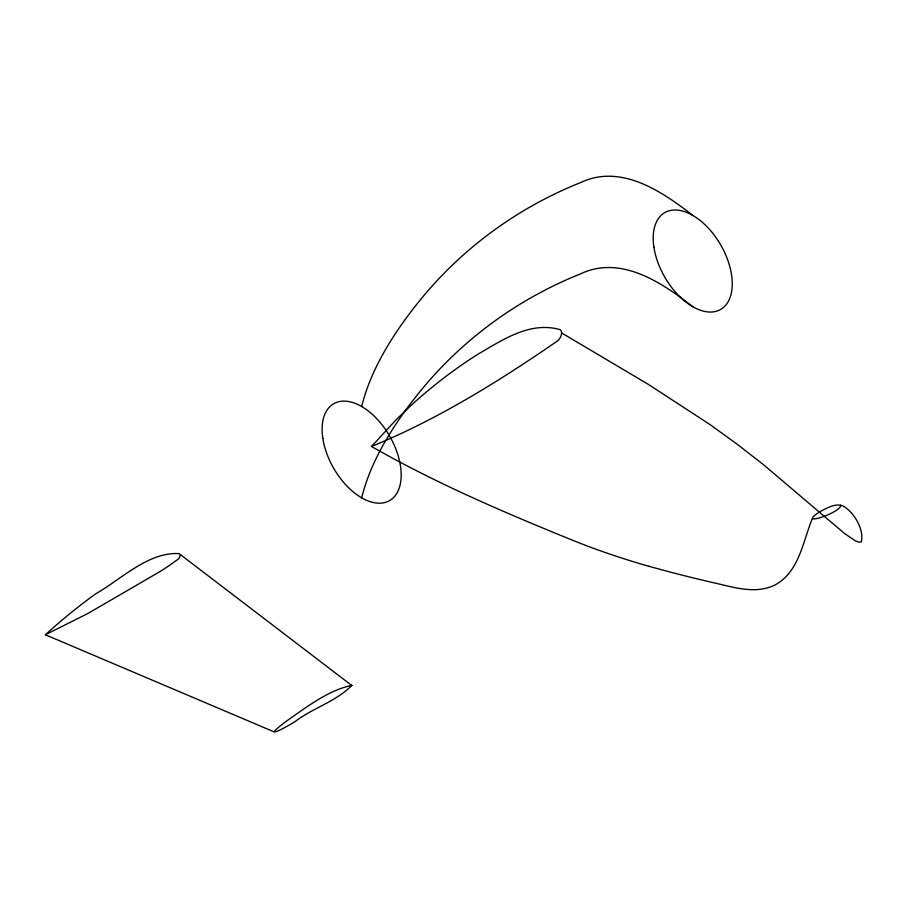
<?xml version="1.0" encoding="UTF-8"?>
<svg xmlns="http://www.w3.org/2000/svg" width="908" height="908" viewBox="0 0 908 908"><rect width="100%" height="100%" fill="white"/><g stroke="black" fill="none" stroke-linecap="round" stroke-linejoin="round"><path stroke-width="1.36" d="M361.645 406.523C369.738 374.085 386.819 344.677 406.375 317.868A270.618 156.244 -60 0 1 422.243 297.54A258.848 149.445 -60 0 1 433.57 284.465C473.817 239.95 524.586 204.947 580.28 182.701C620.595 163.372 661.796 191.191 692.725 215.378M361.645 497.811C369.738 465.373 386.819 435.976 406.375 409.168A270.618 156.244 -60 0 1 422.243 388.828A258.848 149.445 -60 0 1 433.57 375.753C473.817 331.25 524.586 296.235 580.28 274C620.595 254.66 661.796 282.479 692.725 306.666M812.24 518.74C802.74 542.087 799.165 571.983 774.899 585.047C754.741 594.865 732.313 586.75 711.872 582.369C690.829 577.443 669.866 572.154 649.061 566.297M371.531 446.464L394.163 421.88A322.624 186.265 -60 0 1 423.264 394.628A412.629 238.237 -60 0 1 478.368 353.95C502.657 339.864 529.977 321.273 559.498 329.479A6.992 4.029 -60 0 1 561.45 334.405A6.992 4.029 -60 0 1 557.262 341.102C498.662 381.496 437.588 419.451 371.531 446.464C436.442 483.578 505.404 512.975 574.594 541.054A562.461 320.762 0.8 0 0 649.038 566.32M45.4 634.749L88.031 613.422L160.909 571.03A313.044 180.737 -60 0 0 169.058 565.661L177.911 559.373A3.496 2.02 -60 0 0 179.977 556.002A3.496 2.02 -60 0 0 178.944 553.585C148.129 551.916 121.025 579.463 95.885 593.719A445.488 257.202 -60 0 0 45.411 634.771L274.046 731.848M840.763 505.132C841.001 512.975 795.351 527.639 819.549 511.919C826.632 508.298 835.496 502.544 843.566 506.199C854.485 512.918 864.212 529.625 861.306 541.917L858.9 542.167L855.268 540.816L844.327 533.314L763.446 464.646L737.421 444.387L710.09 424.615L648.823 384.674L561.598 332.93M180.522 554.686L351.816 685.517M351.793 685.392C336.38 701.475 312.125 708.229 294.76 721.849C276.736 732.654 261.754 738.999 290.719 718.069C309.424 705.107 329.456 690.001 351.793 685.392M322.828 438.394A55.91 32.279 60 0 0 387.534 501.613A55.91 32.279 60 0 0 374.584 416.488A55.91 32.279 60 0 0 322.828 438.394M653.908 247.248A55.91 32.279 60 0 0 718.614 310.468A55.91 32.279 60 0 0 705.652 225.354A55.91 32.279 60 0 0 653.908 247.248"/></g></svg>
